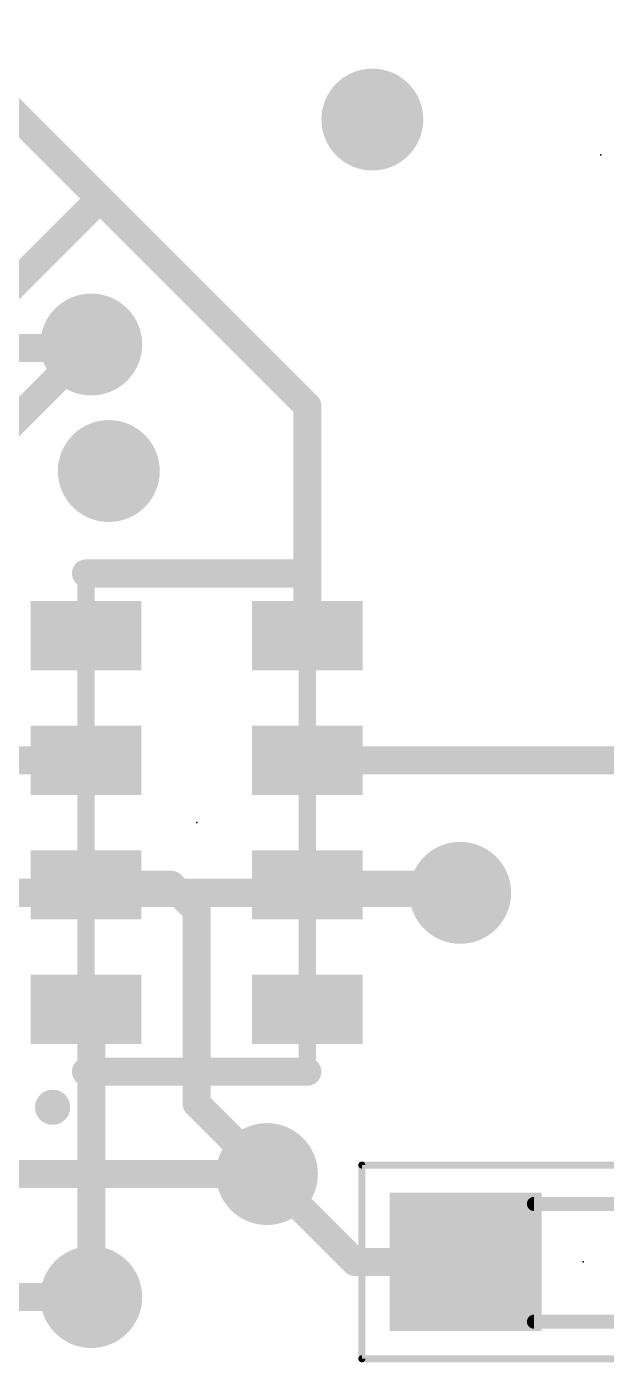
# Model space of a CAD drawing. Extents: x -41 to 92, y -75 to 33.
# Drawn here: x 27.98 to 32.17, y 8.8 to 18.45 of the extents above; entities that cross this region are included whole.
import ezdxf

# ---------------------------------------------------------------- set-up
doc = ezdxf.new("R2010")
doc.units = 0
for name, color, linetype in [('1', 12, 'CONTINUOUS'), ('16', 132, 'CONTINUOUS'), ('18', 110, 'CONTINUOUS'), ('21', 41, 'CONTINUOUS'), ('23', 53, 'CONTINUOUS'), ('24', 53, 'CONTINUOUS'), ('39', 12, 'CONTINUOUS'), ('51', 53, 'CONTINUOUS')]:
    doc.layers.add(name, color=color, linetype=linetype)

# ---------------------------------------------------------------- blocks, each defined once
blk = doc.blocks.new('RECT')
blk.add_solid([(-0.5, -0.5), (0.5, -0.5), (-0.5, 0.5), (0.5, 0.5)])
blk = doc.blocks.new('ROUNDV')
at = {"const_width": 0.5}
blk.add_lwpolyline([(0, -0.25, 1), (0, 0.25, 1), (0, -0.25)], format="xyb", dxfattribs=at)

msp = doc.modelspace()

# ---------------------------------------------------------------- linework, layer by layer
at = {"layer": '1', "const_width": 0.2032}
for points in [[(24.13, 21.59), (28.5115, 17.2085)], [(27.305, 16.002), (28.5115, 17.2085)], [(28.5115, 17.2085), (30.01, 15.71)], [(27.686, 15.3924), (28.448, 16.1544)], [(30.01, 14.05), (30.01, 15.71)], [(28.41, 13.15), (27.871, 13.15)], [(30.01, 13.15), (34.221, 13.15)], [(29.025, 12.25), (28.41, 12.25)], [(29.21, 12.065), (29.025, 12.25)], [(31.057, 12.25), (30.01, 12.25)], [(31.115, 12.192), (31.057, 12.25)], [(29.21, 10.668), (29.21, 12.065)], [(28.448, 11.312), (28.41, 11.35)], [(28.448, 9.271), (28.448, 11.312)], [(29.718, 10.16), (29.21, 10.668)], [(30.353, 9.525), (29.718, 10.16)], [(31.154, 9.525), (30.353, 9.525)]]:
    msp.add_lwpolyline(points, dxfattribs=at)
at = {"layer": '1', "const_width": 0.1016}
for points in [[(28.5474, 17.2444, 1), (28.4756, 17.1726)], [(28.5474, 17.1726, 1), (28.4756, 17.2444)], [(28.4756, 17.1726, 1), (28.5474, 17.2444)], [(28.4839, 16.1185, 1), (28.4121, 16.1903)], [(30.0608, 15.71, 1), (29.9592, 15.71)], [(29.9741, 15.6741, 1), (30.0459, 15.7459)], [(29.9592, 14.05, 1), (30.0608, 14.05)], [(28.41, 13.0992, 1), (28.41, 13.2008)], [(30.01, 13.2008, 1), (30.01, 13.0992)], [(28.41, 12.3008, 1), (28.41, 12.1992)], [(29.0609, 12.2859, 1), (28.9891, 12.2141)], [(29.025, 12.1992, 1), (29.025, 12.3008)], [(30.01, 12.3008, 1), (30.01, 12.1992)], [(31.0929, 12.2859, 1), (31.0211, 12.2141)], [(31.057, 12.1992, 1), (31.057, 12.3008)], [(31.0791, 12.1561, 1), (31.1509, 12.2279)], [(29.2608, 12.065, 1), (29.1592, 12.065)], [(29.1741, 12.0291, 1), (29.2459, 12.1009)], [(28.4459, 11.3859, 1), (28.3741, 11.3141)], [(28.4988, 11.312, 1), (28.3972, 11.312)], [(28.4121, 11.2761, 1), (28.4839, 11.3479)], [(29.2459, 10.7039, 1), (29.1741, 10.6321)], [(29.1592, 10.668, 1), (29.2608, 10.668)], [(29.7539, 10.1959, 1), (29.6821, 10.1241)], [(29.6821, 10.1241, 1), (29.7539, 10.1959)], [(30.353, 9.5758, 1), (30.353, 9.4742)], [(30.3171, 9.4891, 1), (30.3889, 9.5609)], [(31.154, 9.4742, 1), (31.154, 9.5758)], [(28.3972, 9.271, 1), (28.4988, 9.271)]]:
    msp.add_lwpolyline(points, format="xyb", dxfattribs=at)
at = {"layer": '16', "const_width": 0.2032}
for points in [[(28.448, 16.129), (23.241, 16.129)], [(28.448, 16.1544), (28.448, 16.129)], [(25.781, 12.192), (31.115, 12.192)], [(25.019, 10.16), (29.718, 10.16)], [(24.384, 9.271), (28.448, 9.271)]]:
    msp.add_lwpolyline(points, dxfattribs=at)
at = {"layer": '16', "const_width": 0.1016}
for points in [[(28.4988, 16.1544, 1), (28.3972, 16.1544)], [(28.448, 16.0782, 1), (28.448, 16.1798)], [(28.3972, 16.129, 1), (28.4988, 16.129)], [(31.115, 12.1412, 1), (31.115, 12.2428)], [(29.718, 10.1092, 1), (29.718, 10.2108)], [(28.448, 9.2202, 1), (28.448, 9.3218)]]:
    msp.add_lwpolyline(points, format="xyb", dxfattribs=at)
at = {"layer": '21', "const_width": 0.2032}
for points in [[(30.01, 14.5), (28.41, 14.5)], [(28.41, 10.9), (30.01, 10.9)]]:
    msp.add_lwpolyline(points, dxfattribs=at)
at = {"layer": '21'}
for points, const_width in [([(28.41, 14.5508, 1), (28.41, 14.4492)], 0.1016), ([(30.01, 14.4492, 1), (30.01, 14.5508)], 0.1016), ([(28.41, 10.9508, 1), (28.41, 10.8492)], 0.1016), ([(30.01, 10.8492, 1), (30.01, 10.9508)], 0.1016), ([(28.1686, 10.5791, 1), (28.1686, 10.7061, 1), (28.1686, 10.5791)], 0.127)]:
    msp.add_lwpolyline(points, format="xyb", dxfattribs=dict(at, const_width=const_width))
at = {"layer": '23'}
for p in [(29.21, 12.7), (32.004, 9.525)]:
    msp.add_point(p, dxfattribs=at)
at = {"layer": '24'}
msp.add_point((32.131, 17.526), dxfattribs=at)
at = {"layer": '39', "const_width": 0.0508}
for points in [[(30.404, 8.825), (30.404, 10.225)], [(30.404, 10.225), (33.604, 10.225)], [(33.604, 8.825), (30.404, 8.825)]]:
    msp.add_lwpolyline(points, dxfattribs=at)
at = {"layer": '39', "const_width": 0.0254}
for points in [[(30.4167, 10.225, 1), (30.3913, 10.225)], [(30.404, 10.2377, 1), (30.404, 10.2123)], [(30.404, 8.8377, 1), (30.404, 8.8123)], [(30.3913, 8.825, 1), (30.4167, 8.825)]]:
    msp.add_lwpolyline(points, format="xyb", dxfattribs=at)
at = {"layer": '51'}
for points, const_width in [([(28.41, 14.5), (28.41, 10.9)], 0.127), ([(30.01, 14.5), (30.01, 10.9)], 0.127), ([(32.36, 9.944), (31.648, 9.944)], 0.1016), ([(32.36, 9.093), (31.648, 9.093)], 0.1016)]:
    msp.add_lwpolyline(points, dxfattribs=dict(at, const_width=const_width))
for points, const_width in [([(28.4417, 14.5, 1), (28.3783, 14.5)], 0.0635), ([(30.0418, 14.5, 1), (29.9783, 14.5)], 0.0635), ([(28.3783, 10.9, 1), (28.4417, 10.9)], 0.0635), ([(29.9783, 10.9, 1), (30.0418, 10.9)], 0.0635), ([(31.648, 9.9694, 1), (31.648, 9.9186)], 0.0508), ([(31.648, 9.1184, 1), (31.648, 9.0676)], 0.0508)]:
    msp.add_lwpolyline(points, format="xyb", dxfattribs=dict(at, const_width=const_width))

# ---------------------------------------------------------------- block references
at = {"layer": '1', "xscale": 0.5, "yscale": 0.8, "rotation": 90}
for p in [(28.41, 14.05), (30.01, 14.05), (28.41, 13.15), (30.01, 13.15), (28.41, 12.25), (30.01, 12.25), (28.41, 11.35), (30.01, 11.35)]:
    msp.add_blockref('RECT', p, dxfattribs=at)
at = {"layer": '1', "xscale": 1.1, "rotation": 180}
msp.add_blockref('RECT', (31.154, 9.525), dxfattribs=at)
at = {"layer": '18', "xscale": 0.7366, "yscale": 0.7366}
for p in [(30.48, 17.78), (30.48, 17.78), (28.448, 16.1544), (28.448, 16.1544), (28.575, 15.24), (28.575, 15.24), (31.115, 12.192), (31.115, 12.192), (29.718, 10.16), (29.718, 10.16), (28.448, 9.271), (28.448, 9.271)]:
    msp.add_blockref('ROUNDV', p, dxfattribs=at)
at = {"layer": '51', "xscale": 0.5001, "yscale": 0.95, "rotation": 180}
msp.add_blockref('RECT', (31.4238, 9.5199), dxfattribs=at)

doc.saveas('drawing.dxf')
